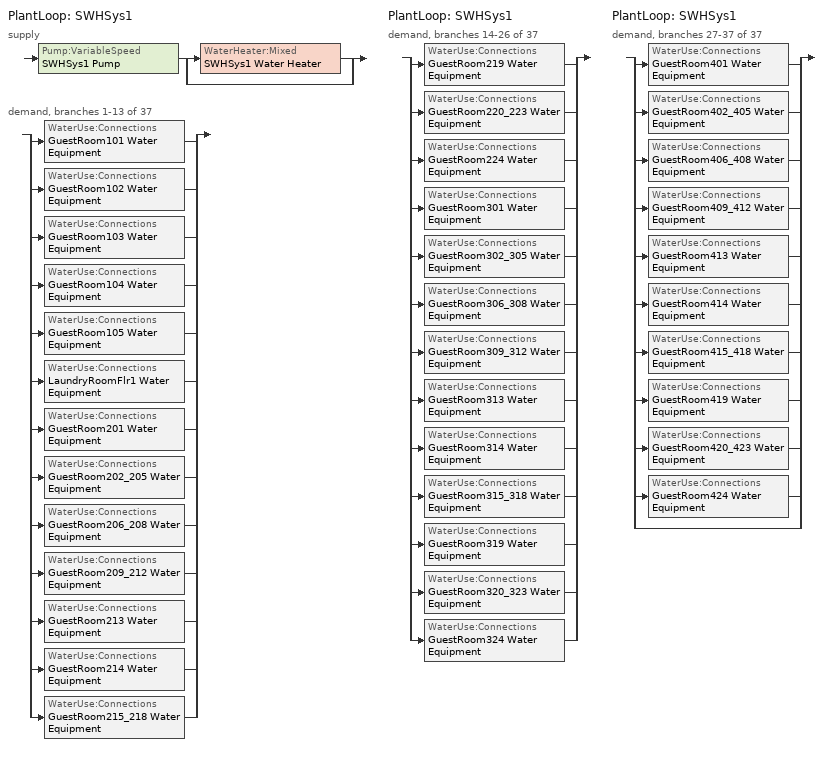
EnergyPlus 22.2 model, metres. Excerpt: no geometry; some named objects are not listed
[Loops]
PlantLoop 'SWHSys1'
 supply: Pump:VariableSpeed 'SWHSys1 Pump' > split
  | WaterHeater:Mixed 'SWHSys1 Water Heater'
  | bypass
 demand, branches 1-13 of 37: split
  | WaterUse:Connections 'GuestRoom101 Water Equipment'
  | WaterUse:Connections 'GuestRoom102 Water Equipment'
  | WaterUse:Connections 'GuestRoom103 Water Equipment'
  | WaterUse:Connections 'GuestRoom104 Water Equipment'
  | WaterUse:Connections 'GuestRoom105 Water Equipment'
  | WaterUse:Connections 'LaundryRoomFlr1 Water Equipment'
  | WaterUse:Connections 'GuestRoom201 Water Equipment'
  | WaterUse:Connections 'GuestRoom202_205 Water Equipment'
  | WaterUse:Connections 'GuestRoom206_208 Water Equipment'
  | WaterUse:Connections 'GuestRoom209_212 Water Equipment'
  | WaterUse:Connections 'GuestRoom213 Water Equipment'
  | WaterUse:Connections 'GuestRoom214 Water Equipment'
  | WaterUse:Connections 'GuestRoom215_218 Water Equipment'
PlantLoop 'SWHSys1'
 demand, branches 14-26 of 37: split
  | WaterUse:Connections 'GuestRoom219 Water Equipment'
  | WaterUse:Connections 'GuestRoom220_223 Water Equipment'
  | WaterUse:Connections 'GuestRoom224 Water Equipment'
  | WaterUse:Connections 'GuestRoom301 Water Equipment'
  | WaterUse:Connections 'GuestRoom302_305 Water Equipment'
  | WaterUse:Connections 'GuestRoom306_308 Water Equipment'
  | WaterUse:Connections 'GuestRoom309_312 Water Equipment'
  | WaterUse:Connections 'GuestRoom313 Water Equipment'
  | WaterUse:Connections 'GuestRoom314 Water Equipment'
  | WaterUse:Connections 'GuestRoom315_318 Water Equipment'
  | WaterUse:Connections 'GuestRoom319 Water Equipment'
  | WaterUse:Connections 'GuestRoom320_323 Water Equipment'
  | WaterUse:Connections 'GuestRoom324 Water Equipment'
PlantLoop 'SWHSys1'
 demand, branches 27-37 of 37: split
  | WaterUse:Connections 'GuestRoom401 Water Equipment'
  | WaterUse:Connections 'GuestRoom402_405 Water Equipment'
  | WaterUse:Connections 'GuestRoom406_408 Water Equipment'
  | WaterUse:Connections 'GuestRoom409_412 Water Equipment'
  | WaterUse:Connections 'GuestRoom413 Water Equipment'
  | WaterUse:Connections 'GuestRoom414 Water Equipment'
  | WaterUse:Connections 'GuestRoom415_418 Water Equipment'
  | WaterUse:Connections 'GuestRoom419 Water Equipment'
  | WaterUse:Connections 'GuestRoom420_423 Water Equipment'
  | WaterUse:Connections 'GuestRoom424 Water Equipment'
  | bypass
[Zone equipment]
FrontStairsFlr1: FrontStairsFlr1 Unit Heater
FrontStorageFlr1: FrontStorageFlr1 Unit Heater
CorridorFlr1: CorridorFlr1 PTAC
ExerciseCenterFlr1: ExerciseCenterFlr1 PTAC
FrontLoungeFlr1: FrontLoungeFlr1 PTAC
FrontOfficeFlr1: FrontOfficeFlr1 PTAC
MeetingRoomFlr1: MeetingRoomFlr1 PTAC
RestroomFlr1: RestroomFlr1 PTAC
[Sizing:Zone] Zone Cooling Design Supply Air Temperature Input Method=SupplyAirTemperature; Zone Cooling Design Supply Air Temperature {C}=14; Zone Heating Design Supply Air Temperature Input Method=SupplyAirTemperature; Zone Heating Design Supply Air Temperature {C}=40; Zone Cooling Design Supply Air Humidity Ratio {kgWater/kgDryAir}=0.0085; Zone Heating Design Supply Air Humidity Ratio {kgWater/kgDryAir}=0.008; Cooling Design Air Flow Method=DesignDay; Heating Design Air Flow Method=DesignDay; Account for Dedicated Outdoor Air System=No; Dedicated Outdoor Air System Control Strategy=NeutralSupplyAir; Dedicated Outdoor Air Low Setpoint Temperature for Design {C}=autosize; Dedicated Outdoor Air High Setpoint Temperature for Design {C}=autosize; Zone Load Sizing Method=Sensible Load Only No Latent Load; Zone Latent Cooling Design Supply Air Humidity Ratio Input Method=HumidityRatioDifference; Zone Cooling Design Supply Air Humidity Ratio Difference {kgWater/kgDryAir}=0.005; Zone Latent Heating Design Supply Air Humidity Ratio Input Method=HumidityRatioDifference; Zone Humidification Design Supply Air Humidity Ratio Difference {kgWater/kgDryAir}=0.005
Name | Design Specification Outdoor Air Object
CorridorFlr1 | SZ DSOA CorridorFlr1
ExerciseCenterFlr1 | SZ DSOA ExerciseCenterFlr1
FrontLoungeFlr1 | SZ DSOA FrontLoungeFlr1
FrontOfficeFlr1 | SZ DSOA FrontOfficeFlr1
FrontStairsFlr1 | SZ DSOA FrontStairsFlr1
FrontStorageFlr1 | SZ DSOA FrontStorageFlr1
GuestRoom401 | SZ DSOA GuestRoom401
GuestRoom402_405 | SZ DSOA GuestRoom402_405
GuestRoom406_408 | SZ DSOA GuestRoom406_408
GuestRoom409_412 | SZ DSOA GuestRoom409_412
GuestRoom413 | SZ DSOA GuestRoom413
GuestRoom414 | SZ DSOA GuestRoom414
GuestRoom415_418 | SZ DSOA GuestRoom415_418
GuestRoom419 | SZ DSOA GuestRoom419
GuestRoom420_423 | SZ DSOA GuestRoom420_423
GuestRoom424 | SZ DSOA GuestRoom424
MeetingRoomFlr1 | SZ DSOA MeetingRoomFlr1
RearStairsFlr4 | SZ DSOA RearStairsFlr4
RearStorageFlr4 | SZ DSOA RearStorageFlr4
RestroomFlr1 | SZ DSOA RestroomFlr1
[DesignSpecification:OutdoorAir]
Name | Outdoor Air Method | Outdoor Air Flow per Zone Floor Area {m3/s-m2} | Outdoor Air Flow per Person {m3/s-person} | Outdoor Air Flow per Zone {m3/s}
SZ DSOA CorridorFlr1 | Flow/Area | 0.00025
SZ DSOA ExerciseCenterFlr1; SZ DSOA FrontOfficeFlr1; SZ DSOA MeetingRoomFlr1 | Flow/Person |  | 0.01
SZ DSOA FrontLoungeFlr1 | Flow/Person |  | 0.008
SZ DSOA FrontStairsFlr1; SZ DSOA FrontStorageFlr1; SZ DSOA RearStairsFlr4; SZ DSOA RearStorageFlr4; SZ DSOA RestroomFlr1 | Flow/Zone
SZ DSOA GuestRoom401; SZ DSOA GuestRoom413; SZ DSOA GuestRoom414; SZ DSOA GuestRoom419; SZ DSOA GuestRoom424 | Flow/Zone |  |  | 0.01416
SZ DSOA GuestRoom402_405; SZ DSOA GuestRoom409_412; SZ DSOA GuestRoom415_418; SZ DSOA GuestRoom420_423 | Flow/Zone |  |  | 0.05664
SZ DSOA GuestRoom406_408 | Flow/Zone |  |  | 0.04248
[ZoneControl:Thermostat] Control Type Schedule=Dual Zone Control Type Sched
Name | Zone or ZoneList | Control 1
CorridorFlr1 Thermostat | CorridorFlr1 | CorridorFlr1 DualSPSched
CorridorFlr4 Thermostat | CorridorFlr4 | CorridorFlr4 DualSPSched
ExerciseCenterFlr1 Thermostat | ExerciseCenterFlr1 | ExerciseCenterFlr1 DualSPSched
FrontLoungeFlr1 Thermostat | FrontLoungeFlr1 | FrontLoungeFlr1 DualSPSched
FrontOfficeFlr1 Thermostat | FrontOfficeFlr1 | FrontOfficeFlr1 DualSPSched
FrontStairsFlr1 Thermostat | FrontStairsFlr1 | FrontStairsFlr1 DualSPSched
FrontStairsFlr4 Thermostat | FrontStairsFlr4 | FrontStairsFlr4 DualSPSched
FrontStorageFlr1 Thermostat | FrontStorageFlr1 | FrontStorageFlr1 DualSPSched
FrontStorageFlr4 Thermostat | FrontStorageFlr4 | FrontStorageFlr4 DualSPSched
GuestRoom202_205 Thermostat | GuestRoom202_205 | GuestRoom202_205 DualSPSched
GuestRoom206_208 Thermostat | GuestRoom206_208 | GuestRoom206_208 DualSPSched
GuestRoom209_212 Thermostat | GuestRoom209_212 | GuestRoom209_212 DualSPSched
GuestRoom213 Thermostat | GuestRoom213 | GuestRoom213 DualSPSched
GuestRoom214 Thermostat | GuestRoom214 | GuestRoom214 DualSPSched
GuestRoom215_218 Thermostat | GuestRoom215_218 | GuestRoom215_218 DualSPSched
GuestRoom219 Thermostat | GuestRoom219 | GuestRoom219 DualSPSched
GuestRoom220_223 Thermostat | GuestRoom220_223 | GuestRoom220_223 DualSPSched
GuestRoom224 Thermostat | GuestRoom224 | GuestRoom224 DualSPSched
GuestRoom401 Thermostat | GuestRoom401 | GuestRoom401 DualSPSched
GuestRoom402_405 Thermostat | GuestRoom402_405 | GuestRoom402_405 DualSPSched
GuestRoom406_408 Thermostat | GuestRoom406_408 | GuestRoom406_408 DualSPSched
GuestRoom409_412 Thermostat | GuestRoom409_412 | GuestRoom409_412 DualSPSched
GuestRoom413 Thermostat | GuestRoom413 | GuestRoom413 DualSPSched
GuestRoom414 Thermostat | GuestRoom414 | GuestRoom414 DualSPSched
GuestRoom415_418 Thermostat | GuestRoom415_418 | GuestRoom415_418 DualSPSched
GuestRoom419 Thermostat | GuestRoom419 | GuestRoom419 DualSPSched
GuestRoom420_423 Thermostat | GuestRoom420_423 | GuestRoom420_423 DualSPSched
GuestRoom424 Thermostat | GuestRoom424 | GuestRoom424 DualSPSched
MeetingRoomFlr1 Thermostat | MeetingRoomFlr1 | MeetingRoomFlr1 DualSPSched
RearStairsFlr2 Thermostat | RearStairsFlr2 | RearStairsFlr2 DualSPSched
RearStairsFlr4 Thermostat | RearStairsFlr4 | RearStairsFlr4 DualSPSched
RearStorageFlr2 Thermostat | RearStorageFlr2 | RearStorageFlr2 DualSPSched
RearStorageFlr4 Thermostat | RearStorageFlr4 | RearStorageFlr4 DualSPSched
RestroomFlr1 Thermostat | RestroomFlr1 | RestroomFlr1 DualSPSched
[ThermostatSetpoint:DualSetpoint]
Name | Heating Setpoint Temperature Schedule | Cooling Setpoint Temperature Schedule
CorridorFlr1 DualSPSched; CorridorFlr4 DualSPSched; ExerciseCenterFlr1 DualSPSched; FrontLoungeFlr1 DualSPSched; FrontOfficeFlr1 DualSPSched; GuestRoom202_205 DualSPSched; GuestRoom206_208 DualSPSched; GuestRoom209_212 DualSPSched; GuestRoom213 DualSPSched; GuestRoom214 DualSPSched; GuestRoom215_218 DualSPSched; GuestRoom219 DualSPSched; GuestRoom220_223 DualSPSched; GuestRoom224 DualSPSched; GuestRoom401 DualSPSched; GuestRoom402_405 DualSPSched; GuestRoom406_408 DualSPSched; GuestRoom409_412 DualSPSched; GuestRoom413 DualSPSched; GuestRoom414 DualSPSched; GuestRoom415_418 DualSPSched; GuestRoom419 DualSPSched; GuestRoom420_423 DualSPSched; GuestRoom424 DualSPSched; MeetingRoomFlr1 DualSPSched; RestroomFlr1 DualSPSched | HTGSETP_SCH | CLGSETP_SCH
FrontStairsFlr1 DualSPSched; FrontStairsFlr4 DualSPSched; FrontStorageFlr1 DualSPSched; FrontStorageFlr4 DualSPSched; RearStairsFlr2 DualSPSched; RearStairsFlr4 DualSPSched; RearStorageFlr2 DualSPSched; RearStorageFlr4 DualSPSched | UnitHeater_HtgSP_Sch | UnitHeater_ClgSP_Sch
[WaterHeater:Mixed]
SWHSys1 Water Heater: Tank Volume {m3}=2; Setpoint Temperature Schedule=SWHSys1 Water Heater Setpoint Temperature Schedule Name; Deadband Temperature Difference {deltaC}=2; Maximum Temperature Limit {C}=82.2222; Heater Control Type=Cycle; Heater Maximum Capacity {W}=845000; Heater Fuel Type=NATURALGAS; Heater Thermal Efficiency=0.8; Off Cycle Parasitic Fuel Consumption Rate {W}=20; Off Cycle Parasitic Fuel Type=NATURALGAS; Off Cycle Parasitic Heat Fraction to Tank=0.8; On Cycle Parasitic Fuel Type=NATURALGAS; Ambient Temperature Indicator=SCHEDULE; Ambient Temperature Schedule=SWHSys1 Water Heater Ambient Temperature Schedule Name; Off Cycle Loss Coefficient to Ambient Temperature {W/K}=6; On Cycle Loss Coefficient to Ambient Temperature {W/K}=6; Use Side Effectiveness=1; Source Side Effectiveness=1; Use Side Design Flow Rate {m3/s}=AUTOSIZE; Source Side Design Flow Rate {m3/s}=AUTOSIZE; Indirect Water Heating Recovery Time {hr}=1.5
[Pump:VariableSpeed]
SWHSys1 Pump: Design Maximum Flow Rate {m3/s}=AUTOSIZE; Design Pump Head {Pa}=179352; Design Power Consumption {W}=AUTOSIZE; Motor Efficiency=0.9; Fraction of Motor Inefficiencies to Fluid Stream=0; Coefficient 1 of the Part Load Performance Curve=0; Coefficient 2 of the Part Load Performance Curve=1; Coefficient 3 of the Part Load Performance Curve=0; Coefficient 4 of the Part Load Performance Curve=0; Design Minimum Flow Rate {m3/s}=0; Pump Control Type=Intermittent
[WaterUse:Equipment] Sensible Fraction Schedule=Water Equipment Sensible fract sched; Latent Fraction Schedule=Water Equipment Latent fract sched
Name | Peak Flow Rate {m3/s} | Flow Rate Fraction Schedule | Target Temperature Schedule | Hot Water Supply Temperature Schedule | Zone
GuestRoom101 Water Equipment | 1.83e-06 | GuestRoom_SWH_Sch | Water Equipment Temp Sched | Water Equipment Hot Supply Temp Sched | GuestRoom101
GuestRoom102 Water Equipment | 1.83e-06 | GuestRoom_SWH_Sch | Water Equipment Temp Sched | Water Equipment Hot Supply Temp Sched | GuestRoom102
GuestRoom103 Water Equipment | 1.83e-06 | GuestRoom_SWH_Sch | Water Equipment Temp Sched | Water Equipment Hot Supply Temp Sched | GuestRoom103
GuestRoom104 Water Equipment | 1.83e-06 | GuestRoom_SWH_Sch | Water Equipment Temp Sched | Water Equipment Hot Supply Temp Sched | GuestRoom104
GuestRoom105 Water Equipment | 1.83e-06 | GuestRoom_SWH_Sch | Water Equipment Temp Sched | Water Equipment Hot Supply Temp Sched | GuestRoom105
GuestRoom201 Water Equipment | 1.83e-06 | GuestRoom_SWH_Sch | Water Equipment Temp Sched | Water Equipment Hot Supply Temp Sched | GuestRoom201
GuestRoom202_205 Water Equipment | 7.32e-06 | GuestRoom_SWH_Sch | Water Equipment Temp Sched | Water Equipment Hot Supply Temp Sched | GuestRoom202_205
GuestRoom206_208 Water Equipment | 5.49e-06 | GuestRoom_SWH_Sch | Water Equipment Temp Sched | Water Equipment Hot Supply Temp Sched | GuestRoom206_208
GuestRoom209_212 Water Equipment | 7.32e-06 | GuestRoom_SWH_Sch | Water Equipment Temp Sched | Water Equipment Hot Supply Temp Sched | GuestRoom209_212
GuestRoom213 Water Equipment | 1.83e-06 | GuestRoom_SWH_Sch | Water Equipment Temp Sched | Water Equipment Hot Supply Temp Sched | GuestRoom213
GuestRoom214 Water Equipment | 1.83e-06 | GuestRoom_SWH_Sch | Water Equipment Temp Sched | Water Equipment Hot Supply Temp Sched | GuestRoom214
GuestRoom215_218 Water Equipment | 7.32e-06 | GuestRoom_SWH_Sch | Water Equipment Temp Sched | Water Equipment Hot Supply Temp Sched | GuestRoom215_218
GuestRoom219 Water Equipment | 1.83e-06 | GuestRoom_SWH_Sch | Water Equipment Temp Sched | Water Equipment Hot Supply Temp Sched | GuestRoom219
GuestRoom220_223 Water Equipment | 7.32e-06 | GuestRoom_SWH_Sch | Water Equipment Temp Sched | Water Equipment Hot Supply Temp Sched | GuestRoom220_223
GuestRoom224 Water Equipment | 1.83e-06 | GuestRoom_SWH_Sch | Water Equipment Temp Sched | Water Equipment Hot Supply Temp Sched | GuestRoom224
GuestRoom301 Water Equipment | 1.83e-06 | GuestRoom_SWH_Sch | Water Equipment Temp Sched | Water Equipment Hot Supply Temp Sched | GuestRoom301
GuestRoom302_305 Water Equipment | 7.32e-06 | GuestRoom_SWH_Sch | Water Equipment Temp Sched | Water Equipment Hot Supply Temp Sched | GuestRoom302_305
GuestRoom306_308 Water Equipment | 5.49e-06 | GuestRoom_SWH_Sch | Water Equipment Temp Sched | Water Equipment Hot Supply Temp Sched | GuestRoom306_308
GuestRoom309_312 Water Equipment | 7.32e-06 | GuestRoom_SWH_Sch | Water Equipment Temp Sched | Water Equipment Hot Supply Temp Sched | GuestRoom309_312
GuestRoom313 Water Equipment | 1.83e-06 | GuestRoom_SWH_Sch | Water Equipment Temp Sched | Water Equipment Hot Supply Temp Sched | GuestRoom313
GuestRoom314 Water Equipment | 1.83e-06 | GuestRoom_SWH_Sch | Water Equipment Temp Sched | Water Equipment Hot Supply Temp Sched | GuestRoom314
GuestRoom315_318 Water Equipment | 7.32e-06 | GuestRoom_SWH_Sch | Water Equipment Temp Sched | Water Equipment Hot Supply Temp Sched | GuestRoom315_318
GuestRoom319 Water Equipment | 1.83e-06 | GuestRoom_SWH_Sch | Water Equipment Temp Sched | Water Equipment Hot Supply Temp Sched | GuestRoom319
GuestRoom320_323 Water Equipment | 7.32e-06 | GuestRoom_SWH_Sch | Water Equipment Temp Sched | Water Equipment Hot Supply Temp Sched | GuestRoom320_323
GuestRoom324 Water Equipment | 1.83e-06 | GuestRoom_SWH_Sch | Water Equipment Temp Sched | Water Equipment Hot Supply Temp Sched | GuestRoom324
GuestRoom401 Water Equipment | 1.83e-06 | GuestRoom_SWH_Sch | Water Equipment Temp Sched | Water Equipment Hot Supply Temp Sched | GuestRoom401
GuestRoom402_405 Water Equipment | 7.32e-06 | GuestRoom_SWH_Sch | Water Equipment Temp Sched | Water Equipment Hot Supply Temp Sched | GuestRoom402_405
GuestRoom406_408 Water Equipment | 5.49e-06 | GuestRoom_SWH_Sch | Water Equipment Temp Sched | Water Equipment Hot Supply Temp Sched | GuestRoom406_408
GuestRoom409_412 Water Equipment | 7.32e-06 | GuestRoom_SWH_Sch | Water Equipment Temp Sched | Water Equipment Hot Supply Temp Sched | GuestRoom409_412
GuestRoom413 Water Equipment | 1.83e-06 | GuestRoom_SWH_Sch | Water Equipment Temp Sched | Water Equipment Hot Supply Temp Sched | GuestRoom413
GuestRoom414 Water Equipment | 1.83e-06 | GuestRoom_SWH_Sch | Water Equipment Temp Sched | Water Equipment Hot Supply Temp Sched | GuestRoom414
GuestRoom415_418 Water Equipment | 7.32e-06 | GuestRoom_SWH_Sch | Water Equipment Temp Sched | Water Equipment Hot Supply Temp Sched | GuestRoom415_418
GuestRoom419 Water Equipment | 1.83e-06 | GuestRoom_SWH_Sch | Water Equipment Temp Sched | Water Equipment Hot Supply Temp Sched | GuestRoom419
GuestRoom420_423 Water Equipment | 7.32e-06 | GuestRoom_SWH_Sch | Water Equipment Temp Sched | Water Equipment Hot Supply Temp Sched | GuestRoom420_423
GuestRoom424 Water Equipment | 1.83e-06 | GuestRoom_SWH_Sch | Water Equipment Temp Sched | Water Equipment Hot Supply Temp Sched | GuestRoom424
LaundryRoomFlr1 Water Equipment | 7.1e-005 | LaundryRoom_SWH_Sch | Laundry Water Equipment Temp Sched | Laundry Water Equipment Hot Supply Temp Sched | LaundryRoomFlr1
[PlantEquipmentList]
SWHSys1 Equipment List: SWHSys1 Water Heater
[Sizing:Plant]
SWHSys1: Loop Type=Heating; Design Loop Exit Temperature {C}=60; Loop Design Temperature Difference {deltaC}=5
[SetpointManager:Scheduled]
SWHSys1 Loop Setpoint Manager: Control Variable=Temperature; Schedule=SWHSys1-Loop-Temp-Schedule; Setpoint Node or NodeList=SWHSys1 Supply Outlet Node
[PlantEquipmentOperationSchemes]
SWHSys1 Loop Operation Scheme List: Control Scheme 1=SWHSys1 Operation Scheme; Control Scheme 1 Schedule=ALWAYS_ON
[PlantEquipmentOperation:HeatingLoad]
SWHSys1 Operation Scheme: Load Range 1 Lower Limit {W}=0; Load Range 1 Upper Limit {W}=1000000000000000; Range 1 Equipment List=SWHSys1 Equipment List
[PlantLoop]
SWHSys1: Fluid Type=Water; Plant Equipment Operation Scheme=SWHSys1 Loop Operation Scheme List; Maximum Loop Temperature {C}=60; Minimum Loop Temperature {C}=10; Maximum Loop Flow Rate {m3/s}=AUTOSIZE; Minimum Loop Flow Rate {m3/s}=0; Plant Loop Volume {m3}=AUTOSIZE; Load Distribution Scheme=Optimal
[WaterUse:Connections]
Name | Water Use Equipment 1
GuestRoom101 Water Equipment | GuestRoom101 Water Equipment
GuestRoom102 Water Equipment | GuestRoom102 Water Equipment
GuestRoom103 Water Equipment | GuestRoom103 Water Equipment
GuestRoom104 Water Equipment | GuestRoom104 Water Equipment
GuestRoom105 Water Equipment | GuestRoom105 Water Equipment
GuestRoom201 Water Equipment | GuestRoom201 Water Equipment
GuestRoom202_205 Water Equipment | GuestRoom202_205 Water Equipment
GuestRoom206_208 Water Equipment | GuestRoom206_208 Water Equipment
GuestRoom209_212 Water Equipment | GuestRoom209_212 Water Equipment
GuestRoom213 Water Equipment | GuestRoom213 Water Equipment
GuestRoom214 Water Equipment | GuestRoom214 Water Equipment
GuestRoom215_218 Water Equipment | GuestRoom215_218 Water Equipment
GuestRoom219 Water Equipment | GuestRoom219 Water Equipment
GuestRoom220_223 Water Equipment | GuestRoom220_223 Water Equipment
GuestRoom224 Water Equipment | GuestRoom224 Water Equipment
GuestRoom301 Water Equipment | GuestRoom301 Water Equipment
GuestRoom302_305 Water Equipment | GuestRoom302_305 Water Equipment
GuestRoom306_308 Water Equipment | GuestRoom306_308 Water Equipment
GuestRoom309_312 Water Equipment | GuestRoom309_312 Water Equipment
GuestRoom313 Water Equipment | GuestRoom313 Water Equipment
GuestRoom314 Water Equipment | GuestRoom314 Water Equipment
GuestRoom315_318 Water Equipment | GuestRoom315_318 Water Equipment
GuestRoom319 Water Equipment | GuestRoom319 Water Equipment
GuestRoom320_323 Water Equipment | GuestRoom320_323 Water Equipment
GuestRoom324 Water Equipment | GuestRoom324 Water Equipment
GuestRoom401 Water Equipment | GuestRoom401 Water Equipment
GuestRoom402_405 Water Equipment | GuestRoom402_405 Water Equipment
GuestRoom406_408 Water Equipment | GuestRoom406_408 Water Equipment
GuestRoom409_412 Water Equipment | GuestRoom409_412 Water Equipment
GuestRoom413 Water Equipment | GuestRoom413 Water Equipment
GuestRoom414 Water Equipment | GuestRoom414 Water Equipment
GuestRoom415_418 Water Equipment | GuestRoom415_418 Water Equipment
GuestRoom419 Water Equipment | GuestRoom419 Water Equipment
GuestRoom420_423 Water Equipment | GuestRoom420_423 Water Equipment
GuestRoom424 Water Equipment | GuestRoom424 Water Equipment
LaundryRoomFlr1 Water Equipment | LaundryRoomFlr1 Water Equipment
[UtilityCost:Charge:Simple]
Utility Cost Charge Simple=TaxofSixPercent; Tariff=MN_EIAMonthlyRateGas; Source Variable=SubTotal; Season=Annual; Category Variable=Taxes; Cost per Unit Value or Variable=0.06
[UtilityCost:Qualify] Variable=TotalDemand; Threshold Value or Variable=25; Season=Annual; Threshold Test=Count
Name | Utility Cost Qualify | Tariff | Qualify Type | Number of Months
 | MinDemand25kw | NorthernStatesPow_A-14_GeneralService | Minimum | 12
 | MaxDemand25kw | NorthernStatesPow_A-10_SmallGeneral | Maximum | 1
[UtilityCost:Variable]
MN_MonthlyGasRates: Tariff=MN_EIAMonthlyRateGas; Variable Type=Currency; January Value=8.22; February Value=8.3; March Value=7.55; April Value=7.59; May Value=8.5; June Value=9.1; July Value=8.54; August Value=8.23; September Value=7.64; October Value=7.35; November Value=7.23; December Value=7.56
[Schedule:Compact]
ALWAYS_ON: Through: 12/31, For: AllDays, Until: 24:00, 1
CLGSETP_SCH: Through: 12/31, For: AllDays, Until: 24:00, 24
Dual Zone Control Type Sched: Through: 12/31, For: AllDays, Until: 24:00, 4
HTGSETP_SCH: Through: 12/31, For: AllDays, Until: 24:00, 21
UnitHeater_ClgSP_Sch: Through: 12/31, For: AllDays, Until: 24:00, 40
UnitHeater_HtgSP_Sch: Through: 12/31, For: AllDays, Until: 24:00, 15.6
GuestRoom_SWH_Sch: Through: 12/31, For: Weekdays, Until: 01:00, 0.2, Until: 04:00, 0.15, Until: 05:00, 0.2, Until: 06:00, 0.35, Until: 07:00, 0.6, Until: 08:00, 0.8, Until: 09:00, 0.55, Until: 10:00, 0.4, Until: 11:00, 0.3, Until: 17:00, 0.2, Until: 18:00, 0.3, Until: 19:00, 0.55, Until: 21:00, 0.4, Until: 22:00, 0.6, Until: 23:00, 0.45, Until: 24:00, 0.25, For: AllOtherDays, Until: 01:00, 0.2, Until: 04:00, 0.15, Until: 05:00, 0.2, Until: 06:00, 0.25, Until: 07:00, 0.35, Until: 08:00, 0.6, Until: 09:00, 0.8, Until: 10:00, 0.55, Until: 11:00, 0.4, Until: 12:00, 0.3, Until: 17:00, 0.2, Until: 18:00, 0.25, Until: 19:00, 0.3, Until: 22:00, 0.4, Until: 23:00, 0.6, Until: 24:00, 0.35
LaundryRoom_SWH_Sch: Through: 12/31, For: AllDays, Until: 08:00, 0, Until: 16:00, 1, Until: 24:00, 0
Water Equipment Latent fract sched: Through: 12/31, For: AllDays, Until: 24:00, 0.05
Water Equipment Sensible fract sched: Through: 12/31, For: AllDays, Until: 24:00, 0.2
Water Equipment Hot Supply Temp Sched; Water Equipment Temp Sched: Through: 12/31, For: AllDays, Until: 24:00, 43.3
Laundry Water Equipment Hot Supply Temp Sched; Laundry Water Equipment Temp Sched; SWHSys1 Water Heater Setpoint Temperature Schedule Name; SWHSys1-Loop-Temp-Schedule: Through: 12/31, For: AllDays, Until: 24:00, 60
SWHSys1 Water Heater Ambient Temperature Schedule Name: Through: 12/31, For: AllDays, Until: 24:00, 22
